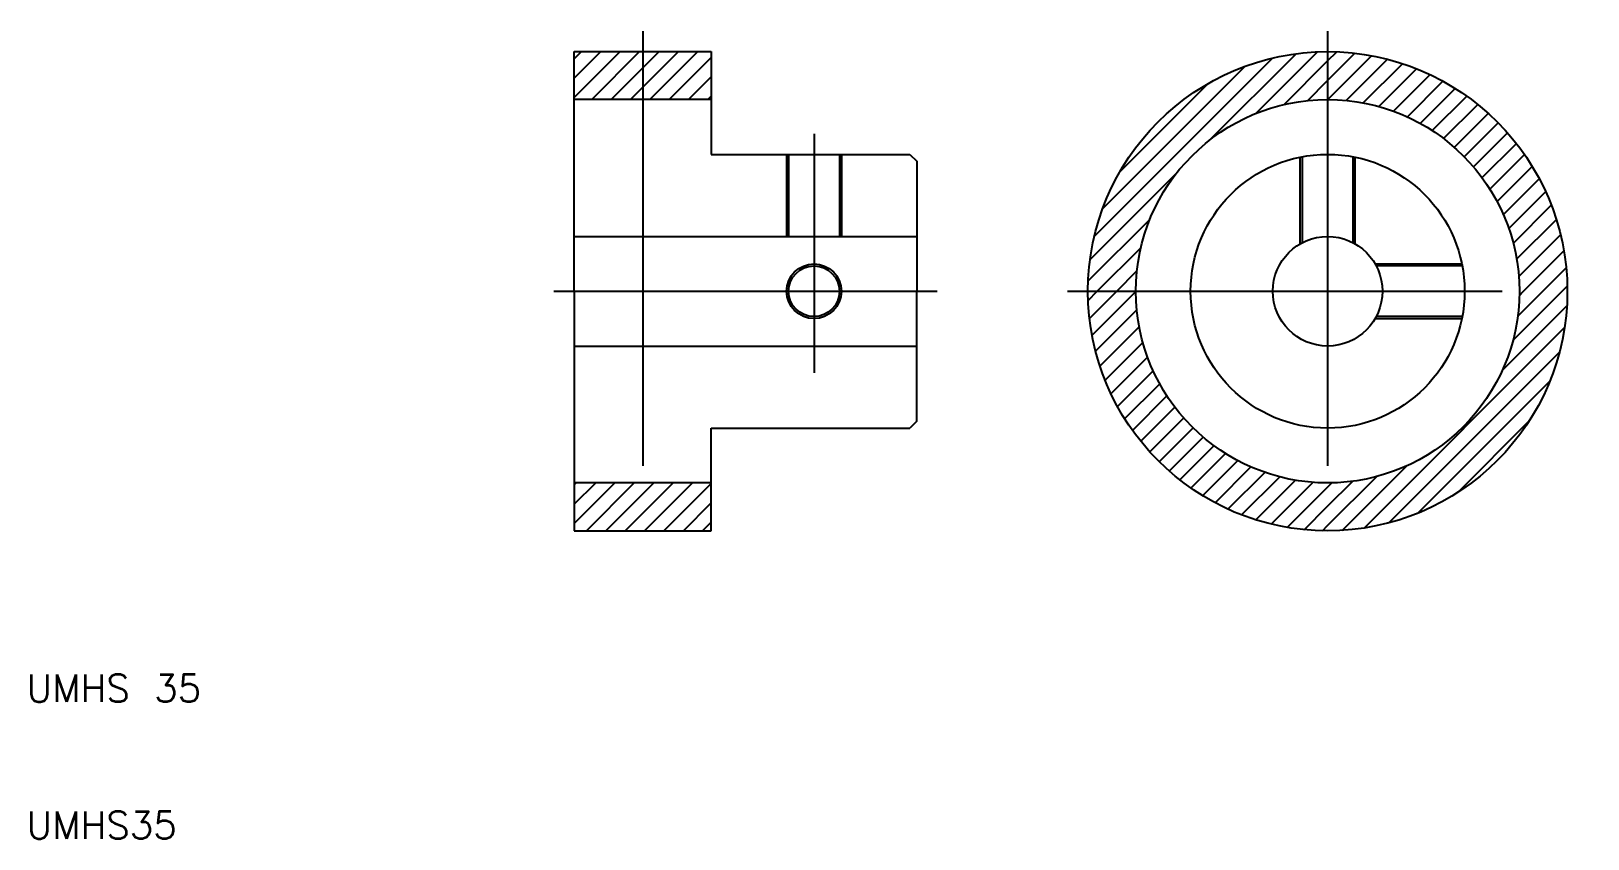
# Model space of a CAD drawing. Extents: x 10 to 124, y 10 to 69.
import ezdxf

# ---------------------------------------------------------------- set-up
doc = ezdxf.new("R2010")
doc.units = 0
doc.linetypes.add('CENTER', pattern=[50.8, 31.75, -6.35, 6.35, -6.35])
doc.linetypes.add('DASHED', pattern=[19.05, 12.7, -6.35])
doc.layers.get('0').update_dxf_attribs({"linetype": 'CONTINUOUS'})
doc.layers.add('CENTER', color=1, linetype='CENTER')
doc.styles.get("Standard").update_dxf_attribs({"font": 'txt.shx'})

# ---------------------------------------------------------------- blocks, each defined once
blk = doc.blocks.new('*X2')
at = {"color": 0, "linetype": 'CONTINUOUS'}
for p, q in [((50, 64.14), (53.36, 67.5)), ((50, 65.56), (51.94, 67.5)), ((50, 66.97), (50.53, 67.5)), ((51.27, 64), (54.77, 67.5)), ((55, 64.9), (57.6, 67.5)), ((55, 66.31), (56.19, 67.5)), ((55.51, 64), (59.01, 67.5)), ((56.93, 64), (60, 67.07)), ((96.41, 61.06), (102.7, 67.35)), ((99.75, 62.98), (104.25, 67.48)), ((105, 66.82), (105.67, 67.49)), ((105, 65.4), (106.99, 67.39)), ((105.01, 64), (108.21, 67.2)), ((52.69, 64), (55, 66.31)), ((87.97, 54.03), (100.97, 67.03)), ((88.58, 56.05), (98.95, 66.42)), ((101.82, 63.63), (105, 66.82)), ((106.36, 63.93), (109.37, 66.95)), ((107.6, 63.76), (110.47, 66.62)), ((108.74, 63.49), (111.5, 66.25)), ((54.1, 64), (55, 64.9)), ((58.34, 64), (60, 65.66)), ((89.82, 58.71), (96.29, 65.18)), ((103.52, 63.92), (105, 65.4)), ((109.81, 63.15), (112.49, 65.82)), ((110.82, 62.73), (113.42, 65.34)), ((111.76, 62.26), (114.31, 64.82)), ((59.76, 64), (60, 64.24)), ((112.64, 61.73), (115.16, 64.25)), ((113.47, 61.15), (115.96, 63.64)), ((114.25, 60.51), (116.73, 62.99)), ((114.98, 59.82), (117.45, 62.3)), ((115.65, 59.08), (118.13, 61.57)), ((116.28, 58.3), (118.78, 60.79)), ((116.85, 57.45), (119.38, 59.98)), ((117.37, 56.56), (119.93, 59.12)), ((87.65, 52.3), (93.94, 58.59)), ((117.83, 55.6), (120.45, 58.22)), ((118.23, 54.59), (120.92, 57.28)), ((118.56, 53.5), (121.33, 56.28)), ((87.52, 50.75), (92.02, 55.25)), ((118.8, 52.34), (121.7, 55.23)), ((118.96, 51.08), (122.01, 54.12)), ((88.18, 50), (91.37, 53.18)), ((119.3, 50), (122.25, 52.95)), ((89.6, 50), (91.08, 51.48)), ((120.71, 50), (122.42, 51.71)), ((122.12, 50), (122.5, 50.37)), ((87.51, 49.33), (88.18, 50)), ((87.61, 48.01), (89.6, 50)), ((87.8, 46.79), (91, 49.99)), ((117.74, 44.21), (122.47, 48.93)), ((118.53, 46.41), (122.12, 50)), ((118.88, 48.17), (120.71, 50)), ((119, 49.7), (119.3, 50)), ((88.05, 45.63), (91.07, 48.64)), ((88.38, 44.53), (91.24, 47.4)), ((107.66, 32.7), (122.3, 47.34)), ((88.75, 43.5), (91.51, 46.26)), ((109.44, 33.07), (121.93, 45.56)), ((89.18, 42.51), (91.85, 45.19)), ((89.66, 41.58), (92.27, 44.18)), ((90.18, 40.69), (92.74, 43.24)), ((111.56, 33.77), (121.23, 43.44)), ((90.75, 39.84), (93.27, 42.36)), ((91.36, 39.04), (93.85, 41.53)), ((92.01, 38.27), (94.49, 40.75)), ((92.7, 37.55), (95.18, 40.02)), ((114.5, 35.3), (119.7, 40.5)), ((93.43, 36.87), (95.92, 39.35)), ((94.21, 36.22), (96.7, 38.72)), ((95.02, 35.62), (97.55, 38.15)), ((95.88, 35.07), (98.44, 37.63)), ((96.78, 34.55), (99.4, 37.17)), ((97.72, 34.08), (100.41, 36.77)), ((98.72, 33.67), (101.5, 36.44)), ((105, 32.88), (108.59, 36.47)), ((106.07, 32.53), (110.79, 37.26)), ((50, 33.03), (52.97, 36)), ((50, 34.44), (51.56, 36)), ((50, 35.86), (50.14, 36)), ((50.88, 32.5), (54.38, 36)), ((55, 33.79), (57.21, 36)), ((55, 35.2), (55.8, 36)), ((55.13, 32.5), (58.63, 36)), ((56.54, 32.5), (60, 35.96)), ((99.77, 33.3), (102.66, 36.2)), ((100.88, 32.99), (103.92, 36.04)), ((102.05, 32.75), (105, 35.7)), ((105, 34.29), (106.83, 36.12)), ((105, 35.7), (105.3, 36)), ((52.3, 32.5), (55, 35.2)), ((57.96, 32.5), (60, 34.54)), ((103.29, 32.58), (105, 34.29)), ((53.71, 32.5), (55, 33.79)), ((59.37, 32.5), (60, 33.13)), ((104.63, 32.5), (105, 32.88))]:
    blk.add_line(p, q, dxfattribs=at)

msp = doc.modelspace()

# ---------------------------------------------------------------- linework, layer by layer
at = {"color": 7, "linetype": 'CONTINUOUS'}
for p, q in [((50, 50), (50, 67.5)), ((50, 67.5), (60, 67.5)), ((60, 67.5), (60, 60)), ((60, 64), (50, 64)), ((60, 60), (74.5, 60)), ((65.65, 60), (65.65, 54)), ((69.35, 60), (69.35, 54)), ((74.5, 60), (75, 59.5)), ((75, 59.5), (75, 50)), ((50, 54), (75, 54)), ((50, 50), (50, 32.5)), ((75, 40.5), (75, 50)), ((50, 46), (75, 46)), ((60, 40), (74.5, 40)), ((60, 32.5), (60, 40)), ((75, 40.5), (74.5, 40)), ((60, 36), (50, 36)), ((50, 32.5), (60, 32.5))]:
    msp.add_line(p, q, dxfattribs=at)
at = {"color": 3, "linetype": 'CONTINUOUS'}
for p, q in [((65.5, 60), (65.5, 54)), ((69.5, 60), (69.5, 54))]:
    msp.add_line(p, q, dxfattribs=at)
at = {"color": 3, "linetype": 'DASHED'}
for p, q in [((103, 53.464102), (103, 59.797959)), ((103.15, 59.827385), (103.15, 53.546477)), ((106.85, 59.827385), (106.85, 53.546477)), ((107, 53.464102), (107, 59.797959)), ((108.464102, 52), (114.797959, 52)), ((114.827385, 51.85), (108.546477, 51.85)), ((108.464102, 48), (114.797959, 48)), ((114.827385, 48.15), (108.546477, 48.15))]:
    msp.add_line(p, q, dxfattribs=at)
at = {"color": 7, "linetype": 'CONTINUOUS'}
for centre, radius in [((105, 50), 17.5), ((105, 50), 14), ((105, 50), 10), ((105, 50), 4), ((67.5, 50), 1.85)]:
    msp.add_circle(centre, radius, dxfattribs=at)
at = {"color": 3, "linetype": 'CONTINUOUS'}
msp.add_circle((67.5, 50), 2, dxfattribs=at)
at = {"layer": 'CENTER', "color": 1, "linetype": 'CENTER'}
for p, q in [((55, 69), (55, 31)), ((105, 69), (105, 31)), ((67.5, 61.5), (67.5, 44.045051)), ((48.5, 50), (76.5, 50)), ((86, 50), (124, 50))]:
    msp.add_line(p, q, dxfattribs=at)

# ---------------------------------------------------------------- block references
at = {"color": 3, "linetype": 'CONTINUOUS'}
msp.add_blockref('*X2', (0, 0), dxfattribs=at)

# ---------------------------------------------------------------- texts
at = {"color": 7, "linetype": 'CONTINUOUS'}
for s, p in [('UMHS 35', (10, 20)), ('UMHS35', (10, 10))]:
    msp.add_text(s, height=2, dxfattribs=at).set_placement(p)

doc.saveas('drawing.dxf')
